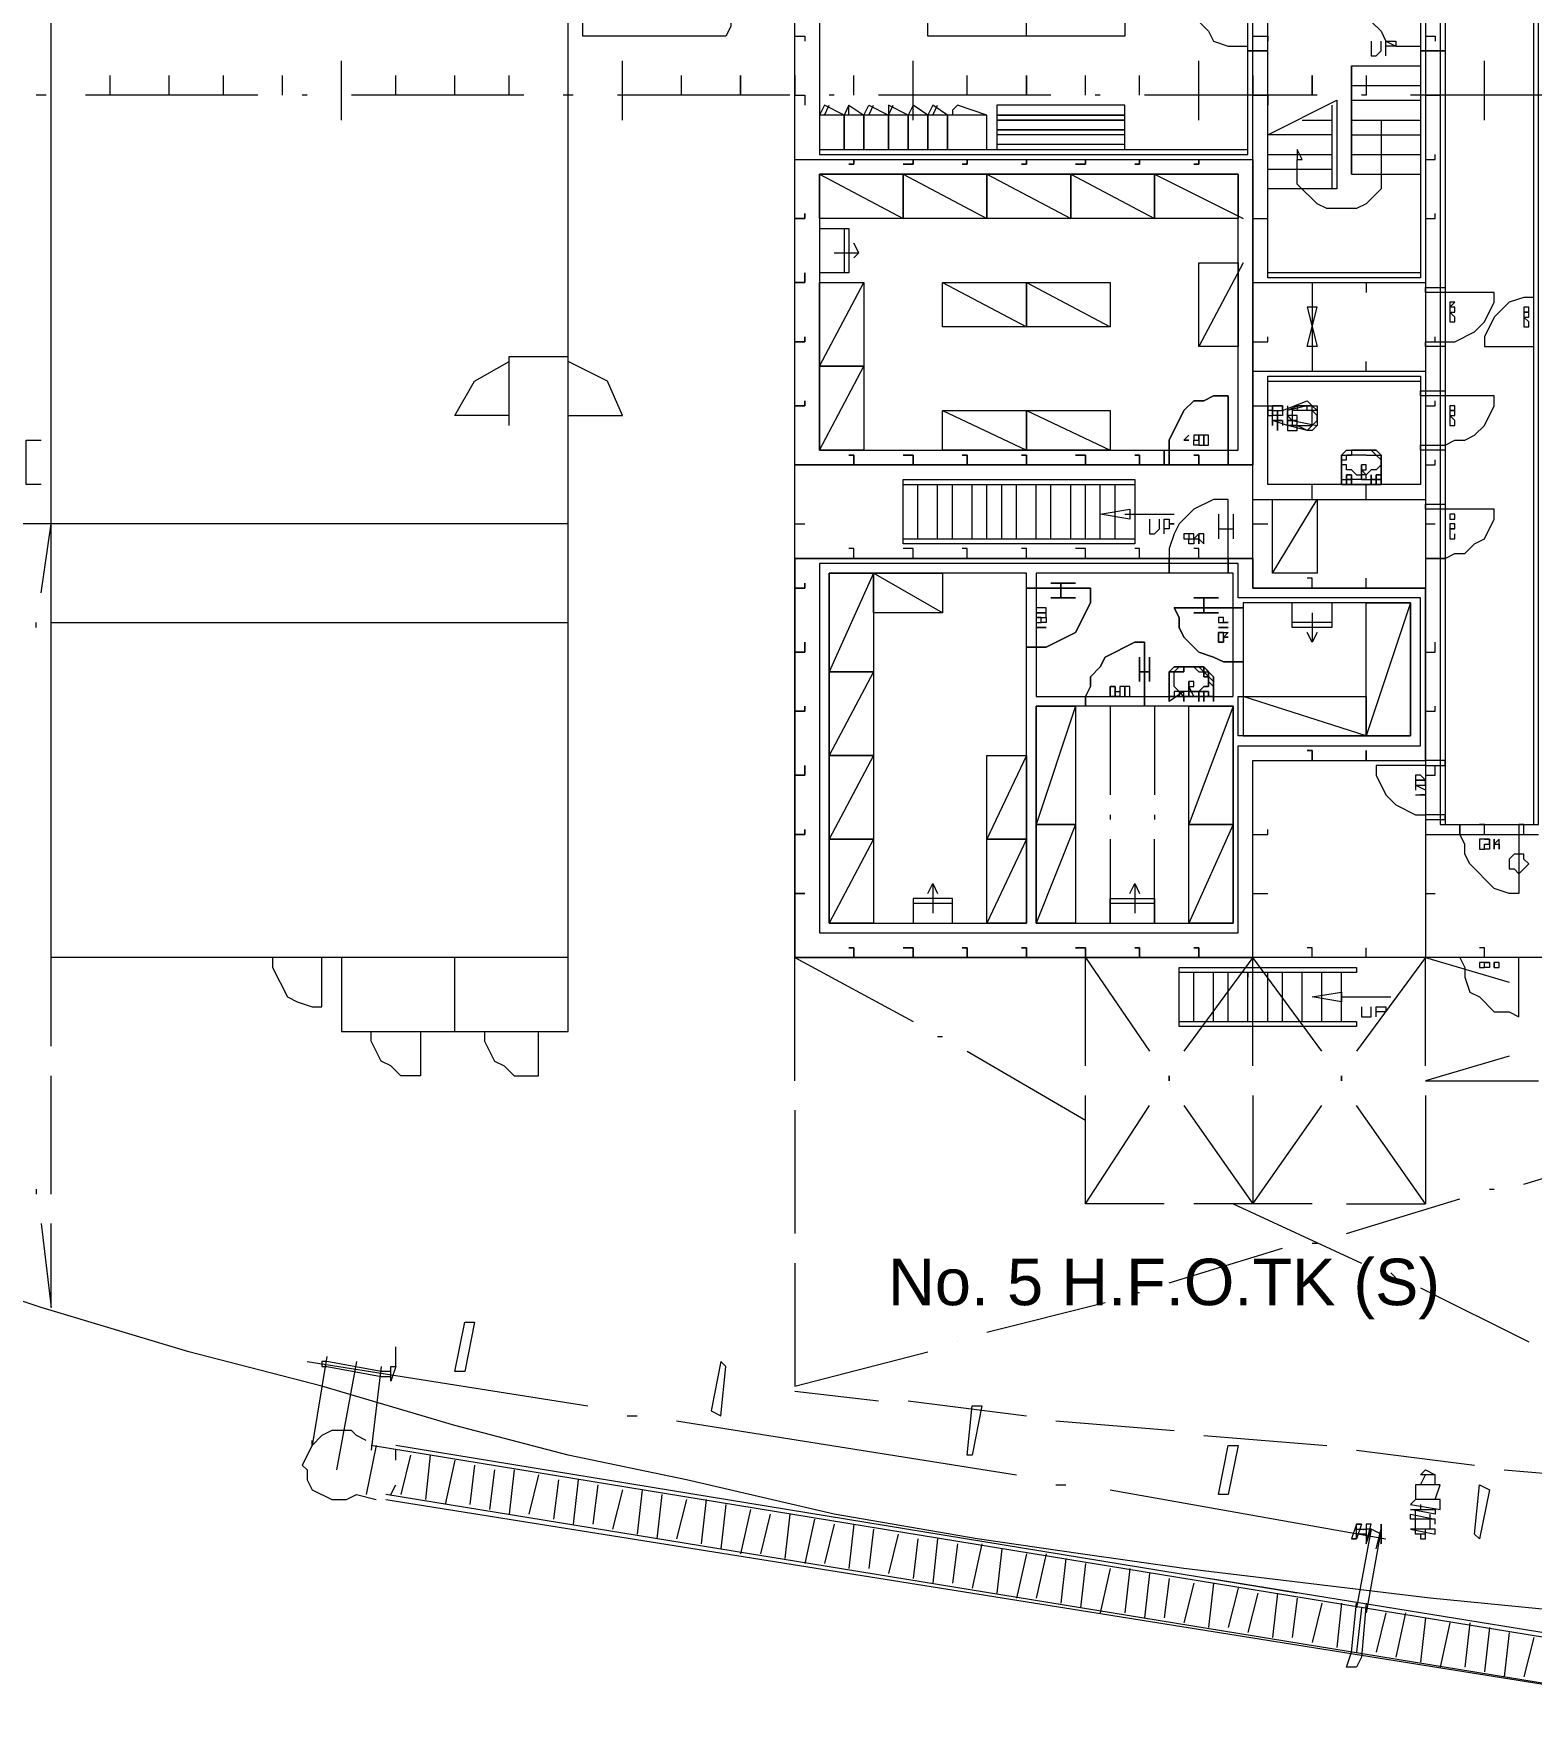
# Model space of a CAD drawing. Header units: millimetres. Extents: x -1005 to 294628, y -1154 to 182592.
# Drawn here: x 17282 to 38220, y 132451 to 156041 of the extents above; entities that cross this region are included whole.
import ezdxf

# ---------------------------------------------------------------- set-up
doc = ezdxf.new("R2010")
doc.units = ezdxf.units.MM
doc.layers.add('PDF_Geomertry', color=7, linetype='Continuous')
doc.styles.get("Standard").update_dxf_attribs({"font": 'arial.ttf'})

msp = doc.modelspace()

# ---------------------------------------------------------------- linework, layer by layer
at = {"layer": 'PDF_Geomertry', "lineweight": 5}
for points in [[(27923, 148706), (27923, 143127), (34328, 143127), (34328, 145882), (36739, 145882), (36739, 148292), (34328, 148292), (34328, 167233), (33984, 168748)], [(24755, 143127), (17523, 143127), (17523, 167233), (17523, 168404)], [(21586, 143127), (21586, 142094), (24755, 142094), (24755, 167233), (17523, 167233)], [(36739, 167233), (34328, 167233), (34328, 162067), (36739, 162067), (36739, 167233), (36739, 143127), (35775, 141818)], [(31160, 156006), (31160, 157522)], [(34259, 156626), (33433, 156626), (33433, 156488), (33571, 156213), (33708, 156075), (33777, 155937), (33984, 155869), (34259, 155869)], [(36670, 156626), (35844, 156626), (35844, 156488), (35981, 156213), (36119, 156075), (36188, 155937), (36326, 155869), (36670, 155869)], [(27923, 156006), (28061, 156006), (28061, 155937)], [(34328, 156006), (34535, 156006), (34535, 155937)], [(35981, 155937), (35981, 155731), (36050, 155731), (36119, 155800), (36119, 155937)], [(36188, 155731), (36188, 155937), (36326, 155937), (36326, 155869), (36188, 155869)], [(36739, 156006), (36877, 156006), (36877, 155937)], [(17523, 154835), (17523, 155662)], [(21586, 154835), (21586, 155662)], [(25512, 154835), (25512, 155662)], [(29576, 154835), (29576, 155662)], [(33571, 154835), (33571, 155662)], [(35706, 155593), (36670, 155593)], [(37565, 154835), (37565, 155662)], [(18349, 155180), (18349, 155455)], [(19176, 155180), (19176, 155455)], [(19933, 155180), (19933, 155455)], [(20760, 155180), (20760, 155455)], [(22344, 155180), (22344, 155455)], [(23170, 155180), (23170, 155455)], [(23928, 155180), (23928, 155455)], [(24755, 155180), (24755, 155455)], [(26339, 155180), (26339, 155455)], [(27923, 155455), (27923, 155180), (28061, 155180), (28061, 155042)], [(28749, 155180), (28749, 155455)], [(30333, 155180), (30333, 155455)], [(31987, 155180), (31987, 155455)], [(32744, 155180), (32744, 155455)], [(34328, 155455), (34328, 155180), (34535, 155180), (34535, 155042)], [(35706, 155318), (36670, 155318)], [(35912, 155455), (35912, 155180), (35844, 155180)], [(36739, 155455), (36739, 155180), (36946, 155180), (36946, 155042)], [(17454, 155180), (17316, 155180)], [(20415, 155180), (18005, 155180)], [(21104, 155180), (21035, 155180)], [(24135, 155180), (21724, 155180)], [(24823, 155180), (24686, 155180)], [(27854, 155180), (25443, 155180)], [(28680, 155042), (28612, 154904), (28336, 155042), (28267, 154904)], [(28336, 154904), (28405, 155042)], [(28474, 155180), (28405, 155180)], [(28680, 154904), (28680, 155042), (28887, 154904), (28956, 155042), (29232, 154904)], [(28956, 154904), (29025, 155042)], [(31504, 155180), (29094, 155180)], [(30058, 154904), (29851, 155042), (29782, 154904), (29576, 155042), (29507, 154904), (29232, 155042), (29232, 154904), (29300, 155042)], [(29576, 154904), (29576, 155042)], [(29851, 154904), (29920, 155042)], [(30609, 154904), (30196, 155042), (30127, 154973), (30127, 154904)], [(32193, 155180), (32124, 155180)], [(35224, 155180), (32813, 155180)], [(35430, 154629), (34535, 154629), (35499, 155111), (35499, 153871), (34535, 153871)], [(35430, 155042), (35430, 153871)], [(35706, 155111), (36670, 155111)], [(38874, 155180), (36532, 155180)], [(30609, 154422), (30609, 154904), (30058, 154904), (30058, 154422), (30058, 154904), (29782, 154904), (29782, 154422), (29782, 154904), (29507, 154904), (29507, 154422), (29507, 154904), (29232, 154904), (29232, 154422), (29232, 154904), (28887, 154904), (28887, 154422), (28887, 154904), (28612, 154904), (28612, 154422), (28612, 154904), (28267, 154904), (28267, 154422)], [(36119, 154835), (36119, 154078), (36119, 153871), (35912, 153665), (35775, 153596), (35637, 153596), (35499, 153596), (35361, 153596), (35224, 153665), (34948, 153940), (34948, 154078), (34948, 154284)], [(35017, 154835), (35430, 154835)], [(35706, 154835), (36670, 154835)], [(32538, 154629), (30747, 154629)], [(35706, 154629), (36670, 154629)], [(27923, 154284), (34328, 154284)], [(32538, 154491), (30747, 154491)], [(34535, 154353), (35430, 154353)], [(35706, 154353), (36670, 154353)], [(36739, 154284), (36877, 154284), (36877, 154353)], [(28267, 154078), (29438, 153458)], [(29438, 154078), (30609, 153458)], [(30609, 154078), (31780, 153458)], [(31780, 154078), (32951, 153458)], [(32951, 154078), (34191, 153458)], [(34535, 154147), (35430, 154147)], [(35706, 154078), (36670, 154078)], [(34328, 153458), (34535, 153458), (34535, 153527)], [(36739, 153458), (36877, 153458), (36877, 153527)], [(28267, 153320), (28680, 153320), (28680, 152700), (28267, 152700)], [(28474, 152976), (28818, 152976), (28749, 153114)], [(28612, 153320), (28612, 152700)], [(28818, 152976), (28749, 152907)], [(34191, 152838), (33571, 151667)], [(28267, 151392), (28887, 152563)], [(29989, 152563), (31160, 151943)], [(31160, 152563), (32331, 151943)], [(34328, 152563), (36739, 152563)], [(35155, 152563), (35155, 151323)], [(35912, 152563), (35912, 152425)], [(37014, 151736), (37152, 151736), (37428, 151874), (37565, 152012), (37703, 152287), (37703, 152425), (37014, 152425)], [(38254, 152356), (38116, 152356), (37910, 152287), (37703, 152080), (37565, 151805), (37565, 151667), (38254, 151667)], [(34328, 151736), (34535, 151736), (34535, 151805)], [(36739, 151736), (36877, 151736), (36877, 151805)], [(23928, 150703), (23170, 150703), (23446, 151185), (23928, 151461)], [(23928, 150565), (23928, 151529), (24755, 151529)], [(24755, 150703), (25512, 150703), (25306, 151185), (24755, 151461)], [(35912, 151323), (35912, 151461)], [(28267, 150221), (28887, 151392)], [(34328, 151323), (36739, 151323)], [(37014, 150290), (37152, 150359), (37290, 150359), (37428, 150427), (37565, 150565), (37703, 150841), (37703, 150978), (37014, 150978)], [(29989, 150772), (31160, 150221)], [(31160, 150772), (32331, 150221)], [(34328, 150841), (34535, 150841), (34535, 150910)], [(34535, 150841), (34535, 150841), (34535, 150703), (34604, 150703)], [(34604, 150772), (34604, 150772), (34535, 150772), (34535, 150841), (34535, 150772), (34535, 150772), (34535, 150841), (34741, 150841), (34741, 150772)], [(34535, 150841), (34604, 150841), (34604, 150772), (34604, 150841), (34604, 150841)], [(34810, 150565), (35086, 150565), (35155, 150565), (35224, 150634), (35224, 150703), (35155, 150772), (35155, 150841), (35086, 150841), (35155, 150841), (35224, 150772), (35224, 150634), (35086, 150496), (34810, 150565), (34604, 150634), (34604, 150703), (34604, 150772), (34673, 150772), (34741, 150772), (34741, 150841), (34673, 150841)], [(34673, 150841), (34673, 150841), (34604, 150841)], [(34604, 150841), (34604, 150772), (34673, 150772), (34673, 150772)], [(34604, 150772), (34673, 150772), (34741, 150772), (34741, 150703), (34673, 150703), (34604, 150703), (34604, 150703)], [(34741, 150772), (35086, 150910), (35155, 150841), (35224, 150841), (35224, 150565), (35155, 150496), (35086, 150496), (34948, 150565), (34810, 150565), (34810, 150772), (34948, 150841), (35086, 150841), (34810, 150772)], [(34810, 150841), (34810, 150772), (34810, 150565), (34810, 150565)], [(35224, 150772), (34879, 150772), (34879, 150703), (34810, 150703), (34810, 150634), (34879, 150634), (35224, 150565)], [(36739, 150841), (36877, 150841), (36877, 150910)], [(34741, 150634), (34673, 150634), (34604, 150634), (34673, 150634), (34741, 150634), (34741, 150565)], [(34604, 150565), (34604, 150634), (34604, 150634)], [(17385, 149739), (17178, 149739), (17178, 150359), (17385, 150359)], [(35568, 149808), (35568, 149876), (35568, 149945), (35568, 150014), (35568, 150083), (35568, 150152), (35637, 150221), (35706, 150221), (35706, 150152), (35637, 150152), (35637, 150152)], [(35568, 150152), (35568, 150152), (35637, 150221)], [(35637, 149945), (35637, 150014), (35568, 150014), (35568, 150083), (35637, 150083), (35637, 150152), (35706, 150152), (35706, 150152)], [(35568, 150152), (35568, 150152), (35637, 150152)], [(35568, 150014), (35568, 150083), (35568, 150014), (35568, 149945), (35568, 149945)], [(35568, 150083), (35568, 150083)], [(35637, 150221), (35706, 150221), (35775, 150221)], [(35912, 150152), (35844, 150152), (35775, 150152), (35706, 150152), (35706, 150152)], [(35775, 150221), (35844, 150221), (35775, 150221), (35912, 150221), (35912, 150221)], [(35912, 150221), (35981, 150221), (36050, 150221), (35981, 150221), (35912, 150221), (35981, 150221), (36050, 150221), (36119, 150152), (36050, 150221), (36119, 150152), (36050, 150221), (35981, 150221), (35912, 150221), (35981, 150221)], [(35912, 150152), (35912, 150152), (35981, 150152), (36050, 150152), (36119, 150083), (36119, 150014), (36050, 149945), (35981, 149945), (35912, 149876)], [(35981, 150221), (36050, 150152), (36119, 150152), (36119, 150083), (36119, 150014), (36119, 150083), (36119, 150152), (36119, 150083), (36119, 150014), (36119, 150083), (36119, 150152), (36119, 150083), (36119, 150083)], [(36119, 150014), (36119, 150083)], [(36739, 150014), (36877, 150014), (36877, 150083)], [(27923, 150014), (34328, 150014)], [(35568, 149808), (35568, 149808), (35637, 149808), (35637, 149739), (35637, 149808)], [(35775, 149876), (35706, 149945), (35637, 149945), (35637, 149945)], [(35844, 149808), (35844, 149808), (35637, 149808)], [(35706, 149808), (35706, 149808), (35637, 149808)], [(35637, 149739), (35706, 149739), (35706, 149808), (35706, 149808)], [(35706, 149945), (35706, 149945)], [(35775, 149876), (35844, 149876), (35844, 149876)], [(35912, 149808), (35912, 149808), (35912, 149876), (35844, 149945), (35844, 149945), (35844, 149876), (35844, 149876)], [(35844, 149945), (35844, 149945)], [(35844, 149808), (35844, 149808), (35844, 149876)], [(35912, 149876), (35844, 149876), (35844, 149808), (35844, 149876), (35844, 149808), (35912, 149808), (35844, 149808), (35844, 149876), (35844, 149876)], [(35844, 149808), (36050, 149808), (36050, 149808)], [(36050, 149876), (36050, 149876), (36119, 149876), (36050, 149876), (36050, 149808), (36050, 149739), (36050, 149808), (36050, 149739), (35981, 149739), (35981, 149808), (36050, 149808), (36119, 149808), (36119, 149876), (36119, 149808), (36050, 149808), (36050, 149739)], [(36050, 149808), (35981, 149808), (35981, 149876), (35981, 149876)], [(35981, 149876), (35981, 149876), (35981, 149808), (35981, 149739)], [(35981, 149876), (35981, 149876), (35981, 149808), (36050, 149808)], [(35981, 149876), (35981, 149876), (35981, 149808), (35981, 149739)], [(35981, 149876), (35981, 149876)], [(35981, 149808), (35981, 149808), (35981, 149739)], [(35981, 149808), (35981, 149808)], [(36050, 149876), (36050, 149876), (36050, 149808), (36050, 149808)], [(36050, 149876), (36050, 149876)], [(36119, 149808), (36050, 149808), (36050, 149808)], [(36119, 149808), (36119, 149808), (36119, 149876), (36119, 149945)], [(29438, 149739), (32675, 149739)], [(29645, 148981), (29645, 149739)], [(29920, 148981), (29920, 149739)], [(30127, 148981), (30127, 149739)], [(30402, 148981), (30402, 149739)], [(30609, 148981), (30609, 149739)], [(30816, 148981), (30816, 149739)], [(31022, 148981), (31022, 149739)], [(31298, 148981), (31298, 149739)], [(31504, 148981), (31504, 149739)], [(31780, 148981), (31780, 149739)], [(31987, 148981), (31987, 149739)], [(32193, 148981), (32193, 149739)], [(32400, 148981), (32400, 149739)], [(35155, 149532), (35155, 149739), (35086, 149739)], [(35912, 149532), (35912, 149739)], [(32538, 149325), (33226, 149325)], [(33984, 148706), (33984, 148499), (33984, 148706), (33984, 149532), (33777, 149532), (33502, 149394), (33295, 149188), (33226, 149050), (33157, 148843), (33157, 148706), (33157, 148499), (33157, 148706)], [(33846, 149325), (33846, 148981)], [(34053, 149325), (34053, 148981)], [(34328, 149532), (36739, 149532)], [(34604, 148499), (35224, 149532)], [(37014, 148706), (37152, 148774), (37290, 148774), (37428, 148912), (37565, 148981), (37703, 149257), (37703, 149394), (37014, 149394)], [(24755, 149188), (17523, 149188), (16421, 149188)], [(17385, 148223), (17523, 149188)], [(27923, 149188), (28061, 149188)], [(32882, 149257), (32882, 149050), (32951, 149050), (33020, 149119), (33020, 149257)], [(33088, 149050), (33088, 149257), (33157, 149257), (33157, 149188), (33226, 149188), (33157, 149188), (33157, 149119), (33088, 149119)], [(33846, 149119), (33984, 149119), (34053, 149119)], [(34328, 149188), (34535, 149188)], [(36739, 149188), (36877, 149188)], [(37152, 149119), (37083, 149119), (37083, 149050), (37083, 148981), (37152, 148981), (37152, 149050)], [(29438, 148981), (32675, 148981)], [(33433, 149050), (33364, 149050), (33364, 148981), (33433, 148981)], [(28749, 148706), (28749, 148843), (28680, 148843)], [(29576, 148706), (29576, 148843), (29438, 148843)], [(30333, 148706), (30333, 148843), (30265, 148843)], [(31160, 148706), (31160, 148843), (31091, 148843)], [(31987, 148706), (31987, 148843), (31849, 148843)], [(32744, 148706), (32744, 148843), (32675, 148843)], [(33571, 148706), (33571, 148843), (33502, 148843)], [(34328, 148706), (34328, 148292), (36739, 148292)], [(29989, 147948), (29025, 148499), (28405, 147121)], [(35155, 148292), (35155, 148430), (35086, 148430)], [(35912, 148292), (35912, 148430)], [(36532, 148086), (35912, 146226), (34191, 146777)], [(35430, 148086), (35430, 147741), (34879, 147741), (34879, 148086)], [(35155, 147948), (35155, 147535), (35086, 147672)], [(17316, 147741), (17316, 147810)], [(17523, 147810), (24755, 147810)], [(35430, 147810), (34879, 147810)], [(35224, 147672), (35155, 147535)], [(36739, 147397), (36877, 147397), (36877, 147535)], [(29025, 147121), (28405, 145951)], [(33502, 146777), (33502, 146777), (33433, 146915), (33433, 146846), (33364, 146846), (33295, 146846), (33226, 146915), (33226, 147121), (33295, 147190), (33295, 147190), (33226, 147190), (33157, 147121), (33226, 147190), (33295, 147190), (33364, 147190), (33295, 147190), (33364, 147190), (33364, 147121), (33295, 147121), (33226, 147121)], [(33157, 147121), (33157, 147121), (33157, 147121), (33157, 147053), (33157, 146984), (33157, 146915), (33157, 147121), (33226, 147121)], [(33157, 147053), (33157, 147121), (33157, 147121)], [(33226, 147121), (33226, 147121), (33157, 147121), (33157, 147121), (33157, 146915), (33157, 146984), (33157, 147053), (33157, 146984), (33157, 146984)], [(33157, 147053), (33157, 146984), (33157, 146984)], [(33226, 147121), (33226, 147121), (33295, 147190), (33364, 147190), (33433, 147190)], [(33502, 146846), (33571, 146846), (33640, 146915), (33708, 146915), (33708, 147053), (33640, 147053), (33640, 147121), (33640, 147190), (33571, 147190), (33502, 147190), (33433, 147190), (33502, 147190), (33433, 147190), (33364, 147190), (33502, 147190), (33571, 147121), (33640, 147121), (33708, 147121), (33708, 147053), (33708, 146984), (33708, 146984)], [(33364, 147190), (33364, 147190)], [(33708, 147121), (33708, 147121), (33640, 147190), (33571, 147190), (33502, 147190), (33433, 147190)], [(33708, 147121), (33708, 147121), (33640, 147190), (33571, 147190), (33502, 147190), (33433, 147190)], [(33571, 147190), (33571, 147190), (33502, 147190), (33433, 147190)], [(33708, 146984), (33708, 146984), (33708, 147053), (33708, 147121)], [(33777, 146915), (33777, 146984), (33777, 147053), (33708, 147121), (33708, 147121)], [(33777, 146915), (33777, 146984), (33777, 147053), (33708, 147121), (33708, 147121), (33708, 147121)], [(33777, 146915), (33777, 146984), (33777, 147053), (33708, 147121), (33708, 147121), (33708, 147121)], [(33777, 146915), (33777, 146777), (33777, 146915), (33777, 146777), (33777, 146915), (33777, 147053), (33708, 147121), (33708, 147121)], [(33640, 146708), (33640, 146777), (33571, 146777), (33571, 146777), (33640, 146777), (33640, 146846), (33640, 146777), (33640, 146708), (33640, 146777), (33708, 146777), (33640, 146777), (33640, 146846), (33640, 146777), (33708, 146777), (33708, 146846), (33708, 146777), (33640, 146777), (33433, 146777), (33226, 146777), (33157, 146777), (33157, 146915), (33157, 146777), (33157, 146708), (33157, 146777), (33157, 146777)], [(33157, 146777), (33157, 146777), (33157, 146846)], [(33157, 146846), (33157, 146777), (33157, 146777)], [(33226, 146915), (33226, 146915)], [(33226, 146777), (33364, 146777), (33295, 146777), (33295, 146777)], [(33295, 146777), (33295, 146777), (33226, 146777), (33433, 146777)], [(33295, 146777), (33226, 146777)], [(33364, 146777), (33364, 146777), (33295, 146777), (33295, 146777)], [(33364, 146777), (33364, 146777)], [(33433, 146777), (33433, 146915), (33502, 146777), (33502, 146777)], [(33433, 146915), (33433, 146915), (33433, 146846)], [(33433, 146777), (33433, 146777), (33433, 146846)], [(33433, 146777), (33433, 146777), (33433, 146846), (33502, 146846)], [(33502, 146777), (33433, 146777), (33433, 146777)], [(33640, 146777), (33571, 146777), (33571, 146777), (33640, 146777), (33433, 146777), (33433, 146777)], [(33502, 146777), (33502, 146777)], [(33640, 146777), (33640, 146777), (33640, 146846), (33571, 146846), (33571, 146777), (33571, 146846), (33640, 146846), (33640, 146846), (33640, 146777), (33571, 146777), (33571, 146777)], [(33571, 146846), (33571, 146777), (33571, 146777)], [(33640, 146777), (33640, 146777), (33640, 146846), (33640, 146777), (33640, 146846), (33708, 146846), (33640, 146846), (33640, 146846), (33640, 146777), (33640, 146777), (33571, 146777), (33640, 146777), (33571, 146777), (33571, 146708), (33571, 146777), (33571, 146777)], [(33640, 146915), (33640, 146915)], [(33640, 146846), (33640, 146777), (33640, 146777)], [(33640, 146846), (33640, 146846), (33640, 146777)], [(33640, 146846), (33640, 146846)], [(33640, 146777), (33640, 146777), (33640, 146708)], [(33640, 146777), (33640, 146777), (33708, 146777)], [(33640, 146777), (33708, 146777), (33708, 146777)], [(33708, 146777), (33708, 146777), (33777, 146777)], [(33708, 146777), (33777, 146777), (33777, 146708)], [(31849, 146639), (31298, 144986)], [(32331, 146639), (32331, 145400)], [(32951, 146639), (32951, 145400)], [(34053, 146639), (33433, 144986)], [(36739, 146570), (36877, 146570), (36877, 146639)], [(29025, 145951), (28405, 144780)], [(31160, 145951), (30609, 144780)], [(35293, 141818), (34328, 143127), (34328, 145882), (34328, 145882)], [(34328, 145882), (36739, 145882)], [(36739, 145813), (36050, 145813), (36050, 145675), (36188, 145400), (36326, 145262), (36601, 145124), (36739, 145124)], [(36739, 145675), (36877, 145675), (36877, 145813)], [(36739, 145468), (36601, 145537), (36601, 145468)], [(36601, 145400), (36739, 145400), (36670, 145400)], [(32331, 145124), (32331, 145055)], [(32951, 145124), (32951, 145055)], [(31849, 144986), (31298, 143609)], [(34053, 144986), (33433, 143609)], [(34328, 144849), (34535, 144849), (34535, 144917)], [(36739, 144849), (38323, 144849)], [(38048, 144986), (38048, 144022), (37910, 144022), (37703, 144091), (37359, 144435), (37290, 144573), (37290, 144711), (37221, 144849)], [(37565, 144849), (37565, 144986), (37497, 144986)], [(29025, 144780), (28405, 143609)], [(31160, 144780), (30609, 143609)], [(32331, 144780), (32331, 143609), (32331, 143953), (32951, 143953), (32951, 143609), (32951, 144780)], [(37565, 144780), (37497, 144780), (37497, 144642), (37565, 144642), (37565, 144711)], [(29782, 144022), (29851, 144160), (29920, 144022)], [(29851, 144160), (29851, 143747)], [(32606, 144022), (32675, 144160), (32744, 144022)], [(32675, 144160), (32675, 143747)], [(30127, 143609), (30127, 143953), (29576, 143953), (29576, 143609)], [(34328, 144022), (34535, 144022)], [(36739, 144022), (36877, 144022)], [(30127, 143884), (29576, 143884)], [(32951, 143884), (32331, 143884)], [(35155, 143127), (35155, 143264), (35086, 143264)], [(35912, 143127), (35912, 143264)], [(37565, 143127), (37565, 143264), (37497, 143264)], [(17523, 141887), (17523, 143127)], [(20622, 143127), (20622, 142989), (20829, 142576), (20966, 142507), (21173, 142438), (21311, 142438), (21311, 143127)], [(23170, 142094), (23170, 143127)], [(27923, 141405), (27923, 143127), (29576, 142231)], [(31987, 141611), (31987, 143127), (32882, 141818)], [(33295, 142231), (35775, 142231), (35775, 142162), (33295, 142162), (33295, 142989), (35775, 142989), (35775, 142920), (33295, 142920)], [(34328, 141611), (34328, 143127), (33364, 141818)], [(36739, 141611), (36739, 143127), (37910, 142782)], [(37221, 143127), (37290, 142989), (37290, 142851), (37359, 142645), (37497, 142576), (37703, 142369), (37910, 142369), (38048, 142300), (38048, 143127)], [(37565, 143058), (37497, 143058), (37497, 142989), (37565, 142989)], [(33502, 142231), (33502, 142920)], [(33777, 142231), (33777, 142920)], [(33984, 142231), (33984, 142920)], [(34259, 142231), (34259, 142920), (34259, 142851)], [(34535, 142231), (34535, 142920)], [(34741, 142231), (34741, 142920)], [(35017, 142231), (35017, 142920)], [(35293, 142231), (35293, 142920)], [(35568, 142231), (35568, 142920)], [(35568, 142576), (36257, 142576)], [(35844, 142438), (35844, 142300), (35981, 142300), (35981, 142438)], [(36050, 142300), (36050, 142438), (36188, 142438), (36188, 142369), (36050, 142369)], [(22688, 142094), (22688, 141474), (22413, 141474), (22275, 141611), (22137, 141680), (22000, 141956), (22000, 142094)], [(23584, 142094), (23584, 141956), (23722, 141680), (23859, 141611), (23997, 141474), (24341, 141474), (24341, 142094)], [(29920, 142025), (29989, 142025)], [(30333, 141818), (31987, 140854)], [(37910, 141749), (36739, 141405), (38323, 141405)], [(17523, 139821), (17523, 141474)], [(31987, 139683), (31987, 141198)], [(34328, 141198), (34328, 139683)], [(36739, 141198), (36739, 139683)], [(27923, 140992), (27923, 139270)], [(33088, 139683), (31987, 139683), (32882, 141060)], [(33364, 141060), (34328, 139683), (35293, 141060)], [(35637, 139683), (36739, 139683), (35775, 141060)], [(38116, 139958), (39701, 140441)], [(17316, 139890), (17316, 139821)], [(37634, 139890), (37703, 139890)], [(35155, 139683), (33502, 139683)], [(34053, 139683), (35844, 138856)], [(35637, 139270), (37221, 139752)], [(17385, 139407), (17523, 138237), (17523, 139407)], [(33157, 138581), (34741, 139063)], [(35155, 139132), (35224, 139132)], [(54233, 133002), (50721, 133140), (47277, 133278), (45279, 133415), (40320, 133829), (36808, 134173), (33364, 134586), (31918, 134793), (30471, 134999), (28474, 135344), (26408, 135826), (24755, 136170), (23170, 136584), (21311, 137135), (19451, 137617), (17385, 138237), (15319, 138925)], [(27923, 138856), (27923, 137135), (29782, 137617)], [(36257, 138719), (36326, 138650)], [(36670, 138512), (38185, 137754)], [(30609, 137892), (32262, 138305)], [(32675, 138443), (32744, 138443)], [(21380, 137548), (21173, 136308), (21173, 136377)], [(22344, 137410), (22344, 137686)], [(30196, 137754), (30196, 137754)], [(21104, 137479), (25030, 136859)], [(22275, 137341), (22137, 137341), (21380, 137479), (21311, 137479), (21311, 137410), (21380, 137410), (22137, 137272), (22275, 137272)], [(21793, 137479), (21517, 135964)], [(22137, 137410), (22000, 136239)], [(27923, 137066), (29094, 136928)], [(29507, 136928), (31160, 136721)], [(25581, 136721), (25719, 136721)], [(26270, 136652), (31022, 135895)], [(31573, 136652), (33226, 136515)], [(21931, 136377), (21793, 136446), (21724, 136515), (21449, 136515), (21311, 136446), (21173, 136308), (21035, 136033), (21104, 135964), (21104, 135826), (21173, 135688), (21449, 135550), (21655, 135550), (21793, 135619), (22069, 135550)], [(33640, 136446), (35361, 136308)], [(22069, 136308), (21931, 135619)], [(41629, 132520), (41767, 133071), (22000, 136308)], [(34948, 134242), (22344, 136308)], [(22344, 136101), (22344, 136239)], [(22551, 136170), (22413, 135619)], [(22826, 136170), (22757, 135550)], [(35775, 136239), (37428, 136033)], [(23170, 136101), (23033, 135482)], [(23446, 136033), (23377, 135482)], [(23722, 135964), (23653, 135413)], [(23997, 135964), (23928, 135344)], [(24341, 135895), (24204, 135344)], [(36670, 135757), (36739, 135895)], [(36877, 135757), (36877, 135895), (36877, 135895)], [(37841, 135964), (39494, 135826)], [(22275, 135619), (22344, 135757)], [(24617, 135826), (24548, 135275)], [(24892, 135826), (24823, 135206)], [(25168, 135757), (25099, 135206)], [(25512, 135688), (25375, 135137)], [(25788, 135688), (25719, 135068)], [(31573, 135757), (31711, 135757)], [(32331, 135688), (36188, 134999)], [(36877, 135550), (36946, 135757), (36601, 135757), (36601, 135550)], [(22206, 135550), (41629, 132451), (22206, 135619)], [(26063, 135619), (25994, 134999)], [(26408, 135550), (26270, 134999)], [(26683, 135550), (26614, 134931)], [(26959, 135482), (26890, 134862)], [(27303, 135413), (27165, 134793)], [(36739, 135068), (36601, 135068), (36601, 135137), (36601, 135413)], [(36670, 135482), (36670, 135413)], [(36808, 135413), (36808, 135413)], [(27578, 135344), (27441, 134793)], [(27854, 135344), (27785, 134724)], [(28198, 135275), (28061, 134655)], [(28474, 135206), (28336, 134655)], [(28749, 135206), (28680, 134586)], [(35844, 135206), (35775, 135206), (35844, 135206), (35775, 134999), (35775, 135206), (35706, 134999), (35775, 134999), (35706, 134999)], [(36119, 135206), (36119, 135206)], [(36877, 135206), (36877, 135275), (36532, 135275), (36532, 135344), (36877, 135275)], [(36808, 135137), (36808, 135344)], [(29025, 135137), (28956, 134586)], [(29369, 135068), (29232, 134517)], [(29645, 134999), (29576, 134448)], [(29920, 134999), (29851, 134380)], [(35912, 134931), (35912, 134931), (35981, 135137), (35775, 134035)], [(35775, 135137), (35912, 135137), (35912, 134999)], [(35912, 135068), (35775, 135068)], [(36050, 134862), (36050, 134862), (36119, 135137), (35912, 133966)], [(35981, 135137), (35912, 135137), (35912, 135068), (35912, 134999), (35912, 134999)], [(36119, 135068), (35981, 135137), (35981, 135137)], [(36119, 135068), (36119, 135068), (36119, 135068), (36119, 135137), (36119, 134999), (36119, 134999)], [(36119, 135137), (36119, 135137)], [(36119, 134999), (36119, 134999)], [(36670, 135068), (36670, 134999), (36739, 134999), (36739, 135068), (36739, 135137)], [(30196, 134931), (30127, 134380)], [(30540, 134931), (30402, 134311)], [(30816, 134862), (30747, 134242)], [(31160, 134793), (31022, 134173)], [(31435, 134793), (31298, 134173)], [(31711, 134724), (31642, 134104)], [(35912, 134931), (35912, 134931)], [(36119, 134931), (36119, 134931)], [(31987, 134655), (31918, 134035)], [(32331, 134586), (32193, 133966)], [(32606, 134586), (32538, 133966)], [(32882, 134517), (32813, 133897)], [(33157, 134448), (33088, 133897)], [(33502, 134380), (33364, 133829)], [(41767, 133140), (33708, 134448)], [(33777, 134380), (33708, 133760)], [(34122, 134311), (33984, 133760)], [(34397, 134242), (34259, 133691)], [(34673, 134242), (34604, 133622)], [(34948, 134173), (34879, 133622)], [(35293, 134104), (35155, 133553)], [(35568, 134104), (35499, 133484)], [(35912, 134104), (35844, 133346), (35775, 133209), (35637, 133209), (35706, 133415), (35775, 134104)], [(35844, 134035), (35775, 133415)], [(36188, 133966), (36050, 133415)], [(36463, 133966), (36326, 133346)], [(36739, 133897), (36670, 133278)], [(37083, 133829), (36946, 133209)], [(37359, 133829), (37290, 133209)], [(37634, 133760), (37565, 133140)], [(37910, 133691), (37841, 133071)], [(38254, 133622), (38116, 133071)]]:
    msp.add_lwpolyline(points, dxfattribs=at)
for points in [[(43144, 167233), (43144, 143127), (27923, 143127), (27923, 167233)], [(38323, 165373), (36946, 165373), (36946, 144986), (38323, 144986), (38323, 160001), (38667, 160001), (38667, 160690), (38323, 160690)], [(38254, 165304), (37014, 165304), (37014, 144986), (38254, 144986), (38254, 160001), (38667, 160001), (38667, 160621), (38254, 160621)], [(34259, 158486), (28267, 158486), (28267, 154353), (34259, 154353), (34259, 158486)], [(34259, 158417), (28267, 158417), (28267, 154422), (34259, 154422), (34259, 158417)], [(27028, 157522), (27028, 156144), (26959, 156006), (26890, 156006), (25099, 156006), (24961, 156006), (24961, 156144), (24961, 157522), (24961, 157590), (25099, 157659), (26890, 157659), (26959, 157590)], [(29782, 157522), (32538, 157522), (32538, 156006), (29782, 156006), (29782, 157522)], [(34535, 156833), (36670, 156833), (36670, 152631), (34535, 152631), (34535, 156833)], [(34535, 156764), (36670, 156764), (36670, 152700), (34535, 152700), (34535, 156764)], [(34259, 155800), (34535, 155800), (34259, 155800)], [(36670, 155800), (37014, 155800), (36670, 155800)], [(35706, 154078), (35706, 155593)], [(27165, 155455), (27165, 155180)], [(31160, 155455), (31160, 155180)], [(35155, 155455), (35155, 155180)], [(32538, 154422), (32538, 155042), (30747, 155042), (30747, 154422), (32538, 154422)], [(32538, 154904), (30747, 154904), (32538, 154904)], [(32538, 154835), (30747, 154835), (32538, 154835)], [(32538, 154698), (30747, 154698), (32538, 154698)], [(34328, 154284), (34328, 150014), (27923, 150014), (27923, 154284)], [(28680, 154216), (28749, 154216), (28749, 154284), (28749, 154216)], [(29438, 154216), (29576, 154216), (29576, 154284), (29576, 154216)], [(30265, 154216), (30333, 154216), (30333, 154284), (30333, 154216)], [(31091, 154216), (31160, 154216), (31160, 154284), (31160, 154216)], [(31849, 154216), (31987, 154216), (31987, 154284), (31987, 154216)], [(32675, 154216), (32744, 154216), (32744, 154284), (32744, 154216)], [(33502, 154216), (33571, 154216), (33571, 154284), (33571, 154216)], [(34948, 154284), (35017, 154284), (34948, 154422), (34948, 154284)], [(28267, 154078), (29438, 154078), (29438, 153458), (28267, 153458), (28267, 154078)], [(34122, 154078), (28267, 154078), (28267, 150221), (34122, 150221), (34122, 154078)], [(29438, 154078), (30609, 154078), (30609, 153458), (29438, 153458), (29438, 154078)], [(30609, 154078), (31780, 154078), (31780, 153458), (30609, 153458), (30609, 154078)], [(31780, 154078), (32951, 154078), (32951, 153458), (31780, 153458), (31780, 154078)], [(32951, 154078), (34122, 154078), (34122, 153458), (32951, 153458), (32951, 154078)], [(28061, 153527), (28061, 153458), (27923, 153458), (28061, 153458)], [(28061, 152700), (28061, 152563), (27923, 152563), (28061, 152563)], [(34122, 152838), (34122, 151667), (33571, 151667), (33571, 152838), (34122, 152838)], [(28267, 151392), (28267, 152563), (28887, 152563), (28887, 151392), (28267, 151392)], [(29989, 152563), (31160, 152563), (31160, 151943), (29989, 151943), (29989, 152563)], [(31160, 152563), (32331, 152563), (32331, 151943), (31160, 151943), (31160, 152563)], [(36739, 152494), (37014, 152494), (37014, 152425), (36739, 152425), (36739, 152494)], [(35086, 152218), (35224, 151667), (35086, 151667), (35224, 152218)], [(37083, 152287), (37083, 152218), (37152, 152287), (37083, 152287)], [(37083, 152218), (37083, 152149), (37152, 152149), (37152, 152218), (37083, 152218)], [(38116, 152218), (38116, 152149), (38185, 152149), (38185, 152218), (38116, 152218)], [(37083, 152080), (37083, 152012), (37152, 152012), (37152, 152080), (37083, 152149)], [(38116, 152080), (38185, 152080), (38185, 152149), (38116, 152149), (38116, 152080)], [(38116, 152012), (38116, 151943), (38185, 151943), (38185, 152012), (38116, 152080)], [(28061, 151805), (28061, 151736), (27923, 151736), (28061, 151736)], [(36739, 151736), (37014, 151736), (37014, 151667), (36739, 151667), (36739, 151736)], [(28267, 150221), (28267, 151392), (28887, 151392), (28887, 150221), (28267, 150221)], [(34535, 151254), (36670, 151254), (36670, 149739), (34535, 149739), (34535, 151254)], [(33984, 150978), (33777, 150978), (33640, 150910), (33502, 150910), (33364, 150772), (33157, 150359), (33157, 150221), (33157, 150014), (33157, 150221), (33157, 150359), (33364, 150772), (33502, 150910), (33640, 150910), (33777, 150978), (33984, 150978), (33984, 150221), (33984, 150014), (33984, 150221), (33984, 150014), (33984, 150221)], [(34535, 151185), (36670, 151185), (36670, 149739), (34535, 149739), (34535, 151185)], [(36670, 151047), (37014, 151047), (37014, 150978), (36670, 150978), (36670, 151047)], [(28061, 150910), (28061, 150841), (27923, 150841), (28061, 150841)], [(29989, 150772), (31160, 150772), (31160, 150221), (29989, 150221), (29989, 150772)], [(31160, 150772), (32331, 150772), (32331, 150221), (31160, 150221), (31160, 150772)], [(34535, 150772), (34535, 150841), (34535, 150772)], [(34604, 150841), (34604, 150841)], [(34604, 150703), (34604, 150772)], [(34604, 150772), (34604, 150772)], [(34673, 150703), (34673, 150772)], [(34741, 150772), (34741, 150841), (34741, 150772)], [(35155, 150703), (35155, 150772), (35086, 150772), (35086, 150841), (34948, 150841), (34948, 150772), (34879, 150772), (34879, 150565), (35155, 150565), (35155, 150634), (35155, 150634), (35155, 150703)], [(37083, 150841), (37083, 150772), (37152, 150772), (37152, 150841), (37083, 150841)], [(37083, 150703), (37152, 150703), (37152, 150772), (37083, 150772), (37083, 150703)], [(34604, 150565), (34604, 150634)], [(34673, 150703), (34673, 150703)], [(34673, 150703), (34673, 150634)], [(34673, 150703), (34673, 150703)], [(34673, 150634), (34673, 150565)], [(34673, 150565), (34673, 150496), (34673, 150565)], [(34810, 150703), (34810, 150565), (34948, 150565), (34948, 150703), (34810, 150703)], [(34810, 150703), (34810, 150565), (34948, 150565), (34948, 150703), (34810, 150703)], [(34810, 150703), (34810, 150565), (34948, 150565), (34948, 150703), (34810, 150703)], [(34810, 150703), (34810, 150565), (34948, 150565), (34948, 150703), (34810, 150703)], [(34810, 150703), (34810, 150565), (34948, 150565), (34948, 150703), (34810, 150703)], [(34810, 150703), (34810, 150565), (34948, 150565), (34948, 150703), (34810, 150703)], [(34948, 150703), (34810, 150703), (34879, 150634), (34948, 150634), (34948, 150703)], [(34810, 150634), (34810, 150496), (34948, 150496), (34948, 150634), (34810, 150634)], [(34810, 150634), (34810, 150496), (34948, 150496), (34948, 150634), (34810, 150634)], [(34810, 150634), (34810, 150496), (34948, 150496), (34948, 150634), (34810, 150634)], [(34810, 150634), (34810, 150496), (34948, 150496), (34948, 150634), (34810, 150634)], [(34810, 150634), (34810, 150496), (34948, 150496), (34948, 150634), (34810, 150634)], [(34810, 150634), (34810, 150496), (34948, 150496), (34948, 150634), (34810, 150634)], [(37083, 150634), (37083, 150565), (37152, 150565), (37152, 150634), (37083, 150703)], [(33433, 150359), (33364, 150359), (33433, 150427), (33364, 150359)], [(33502, 150427), (33502, 150359), (33571, 150359), (33571, 150290), (33502, 150290), (33502, 150359), (33571, 150359), (33571, 150427), (33502, 150427)], [(33502, 150427), (33502, 150359), (33571, 150359), (33571, 150290), (33502, 150290), (33502, 150359), (33571, 150359), (33571, 150427), (33502, 150427)], [(33571, 150427), (33571, 150290), (33640, 150290), (33640, 150427), (33571, 150427)], [(33571, 150427), (33571, 150290), (33640, 150290), (33640, 150427), (33571, 150427)], [(33708, 150427), (33640, 150427), (33640, 150290), (33708, 150290), (33708, 150427)], [(33708, 150427), (33640, 150427), (33640, 150290), (33708, 150290), (33708, 150427)], [(36670, 150290), (37014, 150290), (37014, 150221), (36670, 150221), (36670, 150290)], [(28680, 150152), (28749, 150152), (28749, 150014), (28749, 150152)], [(29438, 150152), (29576, 150152), (29576, 150014), (29576, 150152)], [(30265, 150152), (30333, 150152), (30333, 150014), (30333, 150152)], [(31091, 150152), (31160, 150152), (31160, 150014), (31160, 150152)], [(31849, 150152), (31987, 150152), (31987, 150014), (31987, 150152)], [(32675, 150152), (32744, 150152), (32744, 150014), (32744, 150152)], [(33088, 150014), (33088, 150221)], [(33502, 150152), (33571, 150152), (33571, 150014), (33571, 150152)], [(35568, 150152), (35568, 150083), (35568, 150152)], [(35568, 150152), (35568, 150152)], [(35775, 150221), (35706, 150221)], [(35706, 150221), (35706, 150221)], [(35844, 150221), (35912, 150221), (35844, 150221), (35912, 150221)], [(36119, 150152), (36119, 150152)], [(32675, 149808), (32675, 148912), (29438, 148912), (29438, 149808)], [(35568, 150014), (35568, 149945)], [(35568, 149945), (35568, 149808)], [(35568, 149739), (35568, 149808)], [(35637, 149808), (35637, 149876), (35637, 149808)], [(35637, 149876), (35706, 149876)], [(35706, 149808), (35637, 149808), (35706, 149808), (35706, 149739)], [(35706, 149876), (35706, 149808)], [(35706, 149876), (35706, 149876)], [(35844, 150014), (35844, 149945), (35912, 149945), (35912, 150014), (35844, 150014)], [(35844, 150014), (35844, 149945), (35844, 150014)], [(35844, 149945), (35844, 149945)], [(35844, 149945), (35844, 149945)], [(35844, 149945), (35844, 149945)], [(35844, 149945), (35844, 149945)], [(35844, 149808), (35844, 149876), (35844, 149945), (35844, 149945), (35844, 149876)], [(35844, 149876), (35844, 149876)], [(35844, 149876), (35844, 149876)], [(35844, 149876), (35844, 149876)], [(35844, 149876), (35844, 149876)], [(35844, 149808), (35844, 149808), (35844, 149876)], [(35844, 149808), (35844, 149808)], [(35981, 149876), (35981, 149876)], [(35981, 149876), (35981, 149876)], [(35981, 149876), (35981, 149808), (35981, 149876)], [(35981, 149808), (35981, 149876), (35981, 149808)], [(35981, 149876), (35981, 149876)], [(35981, 149876), (35981, 149876)], [(36050, 149808), (35981, 149808), (36050, 149808)], [(35981, 149808), (35981, 149808)], [(35981, 149808), (35981, 149808)], [(36050, 149945), (36050, 149945)], [(36050, 149876), (36050, 149876)], [(36050, 149876), (36050, 149876)], [(36050, 149876), (36050, 149808), (36050, 149876)], [(36050, 149808), (36050, 149876), (36050, 149808)], [(36050, 149876), (36050, 149876)], [(36119, 150014), (36119, 149945)], [(36119, 149945), (36119, 150014)], [(36119, 149945), (36119, 150014)], [(36119, 149945), (36119, 149808), (36119, 149945), (36119, 149808)], [(36119, 149808), (36119, 149739)], [(36119, 149808), (36119, 149739)], [(35568, 149739), (35844, 149739), (35568, 149739)], [(36119, 149739), (35844, 149739), (36119, 149739), (35844, 149739)], [(32606, 149257), (32193, 149325), (32606, 149394), (32606, 149257)], [(34604, 148499), (34604, 149532), (35224, 149532), (35224, 148499), (34604, 148499)], [(36739, 149463), (37014, 149463), (37014, 149394), (36739, 149394), (36739, 149463)], [(37083, 149257), (37152, 149257), (37152, 149325), (37083, 149325), (37083, 149257)], [(37083, 149188), (37083, 149119), (37152, 149119), (37152, 149188), (37083, 149188)], [(33433, 149050), (33433, 148981), (33502, 148981), (33502, 148912), (33433, 148912), (33433, 148981), (33502, 148981), (33502, 149050), (33433, 149050)], [(33571, 149050), (33502, 148981), (33571, 148981), (33571, 148912), (33571, 149050)], [(33640, 149050), (33571, 149050), (33571, 148981), (33640, 148912), (33640, 149050)], [(34328, 148706), (27923, 148706)], [(34122, 148637), (28267, 148637), (28267, 143471), (34122, 143471), (34122, 146088), (36670, 146088), (36670, 148155), (34122, 148155), (34122, 148637)], [(36739, 148706), (37014, 148706), (36739, 148706)], [(31160, 143609), (31160, 148499), (28405, 148499), (28405, 143609)], [(28405, 147121), (28405, 148499), (29025, 148499), (29025, 147121), (28405, 147121)], [(29025, 148499), (29989, 148499), (29989, 147948), (29025, 147948), (29025, 148499)], [(34053, 146777), (34053, 148499), (31298, 148499), (31298, 146777), (34053, 146777)], [(28061, 148361), (28061, 148292), (27923, 148292), (28061, 148292)], [(31160, 148292), (31298, 148292), (32055, 148292), (32055, 148086), (31849, 147672), (31435, 147466), (31298, 147466), (31160, 147466), (31298, 147466), (31435, 147466), (31849, 147672), (32055, 148086), (32055, 148292), (31298, 148292)], [(31504, 148361), (31849, 148361)], [(31504, 148155), (31849, 148155)], [(31642, 148155), (31642, 148292), (31642, 148361), (31642, 148292)], [(33502, 148155), (33846, 148155)], [(33640, 148155), (33640, 148017), (33640, 147948), (33640, 148017)], [(31298, 148017), (31298, 147948), (31435, 147948), (31435, 148017), (31298, 148017)], [(31298, 148017), (31298, 147948), (31435, 147948), (31435, 148017), (31298, 148017)], [(31298, 147948), (31298, 147879), (31435, 147879), (31435, 147948), (31298, 147948)], [(31298, 147948), (31298, 147879), (31435, 147879), (31435, 147948), (31298, 147948)], [(34053, 148017), (33226, 148017), (33295, 147879), (33295, 147741), (33364, 147604), (33571, 147397), (33777, 147328), (33915, 147259), (34053, 147259), (34191, 147259), (34053, 147259), (33915, 147259), (33777, 147328), (33571, 147397), (33364, 147604), (33295, 147741), (33295, 147879), (33226, 148017), (34053, 148017), (34191, 148017)], [(33502, 147948), (33846, 147948)], [(34191, 148086), (34191, 146226), (36532, 146226), (36532, 148086)], [(35912, 146226), (35912, 148086), (36532, 148086), (36532, 146226), (35912, 146226)], [(31298, 147810), (31367, 147810), (31367, 147879), (31435, 147879), (31435, 147810), (31367, 147810), (31367, 147879), (31298, 147879), (31298, 147810)], [(31298, 147810), (31367, 147810), (31367, 147879), (31435, 147879), (31435, 147810), (31367, 147810), (31367, 147879), (31298, 147879), (31298, 147810)], [(31435, 147741), (31298, 147741), (31367, 147741), (31298, 147741)], [(33846, 147810), (33984, 147810), (33915, 147810), (33915, 147879), (33846, 147879), (33846, 147810)], [(33846, 147810), (33984, 147810), (33915, 147810), (33915, 147879), (33846, 147879), (33846, 147810)], [(33846, 147741), (33984, 147741), (33846, 147741)], [(33846, 147741), (33984, 147741), (33846, 147741)], [(33846, 147672), (33846, 147604), (33846, 147672), (33984, 147672), (33915, 147604), (33915, 147672), (33846, 147672)], [(33846, 147672), (33846, 147604), (33846, 147672), (33984, 147672), (33915, 147604), (33915, 147672), (33846, 147672)], [(28061, 147535), (28061, 147397), (27923, 147397), (28061, 147397)], [(32813, 146639), (32813, 146777), (32813, 147535), (32675, 147535), (32262, 147328), (32193, 147190), (32055, 147053), (32055, 146915), (31987, 146777), (31987, 146639), (31987, 146777), (32055, 146915), (32055, 147053), (32193, 147190), (32262, 147328), (32675, 147535), (32813, 147535), (32813, 146777)], [(33915, 147604), (33984, 147604), (33915, 147604), (33915, 147535), (33846, 147535), (33846, 147604), (33846, 147535), (33915, 147535), (33915, 147604), (33984, 147604)], [(32744, 146984), (32744, 147328)], [(32882, 146984), (32882, 147328)], [(28405, 145951), (28405, 147121), (29025, 147121), (29025, 145951), (28405, 145951)], [(32882, 147121), (32813, 147121), (32744, 147121), (32813, 147121)], [(33708, 147121), (33708, 147121), (33640, 147190), (33571, 147190), (33502, 147190), (33433, 147190), (33364, 147190), (33295, 147190), (33226, 147190), (33157, 147121), (33226, 147190), (33640, 147190), (33777, 147053), (33777, 146915), (33777, 146984), (33777, 147053)], [(33157, 147121), (33157, 147121), (33157, 147053)], [(33157, 146984), (33157, 146846), (33157, 146915)], [(33157, 146984), (33157, 146846), (33157, 146915)], [(33640, 146915), (33571, 146846), (33295, 146846), (33226, 146915), (33226, 147121), (33364, 147121), (33364, 147190), (33502, 147190), (33571, 147121), (33640, 147121), (33640, 147053), (33708, 147053), (33708, 146915)], [(33364, 147190), (33433, 147190)], [(33640, 147190), (33571, 147190), (33571, 147190), (33502, 147190), (33433, 147190), (33502, 147190), (33571, 147190)], [(33777, 146708), (33777, 146777), (33777, 146846), (33777, 146915), (33708, 146984), (33777, 146915), (33777, 146846), (33777, 146777), (33433, 146777), (33777, 146777), (33777, 146915), (33777, 146777), (33777, 146708), (33777, 146777), (33433, 146777), (33777, 146777), (33777, 146915), (33777, 146777)], [(33502, 146984), (33433, 146984), (33433, 146915), (33502, 146915), (33502, 146984)], [(33433, 146984), (33433, 146915), (33433, 146984)], [(33502, 146984), (33433, 146984), (33433, 146915), (33502, 146915), (33502, 146984)], [(33433, 146984), (33433, 146915), (33433, 146984)], [(33640, 147190), (33571, 147190), (33502, 147190), (33571, 147190)], [(33571, 147190), (33571, 147190), (33640, 147190), (33640, 147121), (33708, 147121), (33708, 147121), (33777, 147053), (33777, 146984), (33777, 146915), (33777, 146984)], [(33640, 147190), (33708, 147121), (33640, 147190), (33708, 147121)], [(33777, 146846), (33777, 146984)], [(32400, 146846), (32400, 146777), (32331, 146777), (32331, 146915), (32400, 146915), (32331, 146915), (32331, 146777), (32400, 146777)], [(32400, 146915), (32400, 146846), (32469, 146846), (32469, 146777), (32400, 146777), (32400, 146915)], [(32400, 146915), (32400, 146846), (32469, 146846), (32469, 146777), (32400, 146777), (32400, 146915)], [(32469, 146915), (32469, 146777), (32538, 146777), (32538, 146915), (32469, 146915)], [(32469, 146915), (32469, 146777), (32538, 146777), (32538, 146915), (32469, 146915)], [(32606, 146915), (32538, 146915), (32538, 146777), (32606, 146777), (32606, 146915)], [(32606, 146915), (32538, 146915), (32538, 146777), (32606, 146777), (32606, 146915)], [(33157, 146777), (33157, 146915), (33157, 146777)], [(33157, 146708), (33157, 146777), (33226, 146777), (33295, 146777), (33226, 146777), (33364, 146777), (33364, 146708), (33364, 146777), (33364, 146846)], [(33157, 146777), (33433, 146777), (33157, 146777)], [(33157, 146777), (33433, 146777), (33157, 146777)], [(33226, 146777), (33364, 146777), (33364, 146846), (33226, 146846), (33226, 146777)], [(33226, 146777), (33364, 146777), (33295, 146846), (33295, 146777), (33226, 146777)], [(33226, 146777), (33295, 146777), (33226, 146777)], [(33226, 146777), (33295, 146777), (33364, 146777)], [(33226, 146777), (33226, 146777)], [(33364, 146708), (33364, 146777)], [(33364, 146777), (33364, 146777)], [(33433, 146915), (33433, 146846)], [(33433, 146915), (33433, 146846)], [(33433, 146915), (33433, 146915)], [(33433, 146846), (33433, 146915), (33433, 146846), (33433, 146915), (33433, 146846), (33433, 146777), (33433, 146846), (33433, 146777)], [(33433, 146777), (33433, 146846)], [(33433, 146777), (33433, 146846), (33433, 146777)], [(33433, 146777), (33433, 146846), (33433, 146777)], [(33433, 146777), (33433, 146846)], [(33433, 146777), (33433, 146846)], [(33433, 146777), (33433, 146777), (33502, 146777)], [(33433, 146777), (33433, 146777)], [(33433, 146777), (33433, 146777)], [(33433, 146777), (33433, 146777)], [(33433, 146777), (33433, 146777)], [(33433, 146777), (33433, 146777)], [(33433, 146777), (33433, 146777)], [(33433, 146777), (33433, 146777)], [(33777, 146777), (33433, 146777), (33777, 146777), (33433, 146777), (33777, 146777)], [(33502, 146777), (33502, 146777)], [(33571, 146777), (33571, 146846)], [(33571, 146846), (33571, 146777), (33571, 146846)], [(33571, 146777), (33571, 146846), (33571, 146777)], [(33571, 146777), (33571, 146846)], [(33571, 146777), (33571, 146777), (33571, 146846)], [(33571, 146777), (33571, 146777), (33571, 146846)], [(33571, 146777), (33571, 146846)], [(33571, 146777), (33571, 146846)], [(33571, 146777), (33571, 146846)], [(33571, 146777), (33571, 146846)], [(33571, 146777), (33571, 146846)], [(33571, 146777), (33571, 146846)], [(33571, 146846), (33640, 146846), (33640, 146777), (33640, 146846)], [(33571, 146777), (33571, 146777), (33571, 146846)], [(33640, 146777), (33571, 146777), (33640, 146777)], [(33571, 146777), (33571, 146777)], [(33571, 146777), (33571, 146777)], [(33571, 146777), (33571, 146777)], [(33571, 146777), (33571, 146777)], [(33571, 146777), (33571, 146777)], [(33640, 146777), (33571, 146777), (33640, 146777)], [(33640, 146846), (33640, 146777), (33640, 146846)], [(33640, 146777), (33640, 146846), (33640, 146777)], [(33640, 146777), (33640, 146846)], [(33640, 146777), (33640, 146777), (33640, 146846)], [(33640, 146777), (33640, 146846)], [(33640, 146777), (33640, 146846)], [(33640, 146846), (33708, 146846)], [(33640, 146777), (33640, 146846)], [(33640, 146777), (33640, 146846)], [(33640, 146777), (33640, 146846)], [(33640, 146777), (33640, 146846)], [(33640, 146777), (33640, 146846)], [(33640, 146777), (33640, 146777)], [(33640, 146777), (33640, 146777)], [(33640, 146777), (33640, 146777)], [(33640, 146777), (33640, 146777)], [(33708, 146777), (33708, 146846)], [(33777, 146708), (33777, 146777)], [(34122, 146777), (35912, 146777), (35912, 146226), (34122, 146226), (34122, 146777)], [(28061, 146639), (28061, 146570), (27923, 146570), (28061, 146570)], [(31298, 143609), (34053, 143609), (34053, 146639), (31298, 146639), (31298, 143609)], [(31298, 144986), (31298, 146639), (31849, 146639), (31849, 144986), (31298, 144986)], [(33433, 144986), (33433, 146639), (34053, 146639), (34053, 144986), (33433, 144986)], [(28061, 145813), (28061, 145675), (27923, 145675), (28061, 145675)], [(28405, 144780), (28405, 145951), (29025, 145951), (29025, 144780), (28405, 144780)], [(30609, 144780), (30609, 145951), (31160, 145951), (31160, 144780), (30609, 144780)], [(35086, 146019), (35155, 146019), (35155, 145882), (35155, 146019)], [(35912, 146019), (35912, 145882)], [(37014, 145882), (36739, 145882), (36739, 145813), (37014, 145813), (37014, 145882)], [(36601, 145606), (36739, 145606), (36670, 145675), (36601, 145675), (36601, 145606)], [(36601, 145537), (36739, 145537), (36739, 145606), (36601, 145606), (36601, 145537)], [(37014, 145124), (36739, 145124), (36739, 145055), (37014, 145055), (37014, 145124)], [(28061, 144917), (28061, 144849), (27923, 144849), (28061, 144849)], [(31298, 143609), (31298, 144986), (31849, 144986), (31849, 143609), (31298, 143609)], [(33433, 143609), (33433, 144986), (34053, 144986), (34053, 143609), (33433, 143609)], [(37221, 144849), (37221, 144986), (37221, 144849)], [(38048, 144849), (38116, 144849), (38116, 144986), (38048, 144986), (38048, 144849)], [(28405, 143609), (28405, 144780), (29025, 144780), (29025, 143609), (28405, 143609)], [(30609, 143609), (30609, 144780), (31160, 144780), (31160, 143609), (30609, 143609)], [(37634, 144780), (37565, 144780), (37634, 144780), (37634, 144642), (37565, 144642), (37565, 144711), (37634, 144711), (37634, 144780)], [(37703, 144780), (37703, 144642), (37703, 144780)], [(37772, 144780), (37703, 144711), (37772, 144711), (37772, 144642), (37772, 144780)], [(38185, 144435), (38116, 144504), (38116, 144573), (37979, 144573), (37910, 144504), (37910, 144366), (37979, 144366), (38048, 144298), (38185, 144435)], [(28061, 144022), (27923, 144022)], [(28680, 143264), (28749, 143264), (28749, 143127), (28749, 143264)], [(29438, 143264), (29576, 143264), (29576, 143127), (29576, 143264)], [(30265, 143264), (30333, 143264), (30333, 143127), (30333, 143264)], [(31091, 143264), (31160, 143264), (31160, 143127), (31160, 143264)], [(31849, 143264), (31987, 143264), (31987, 143127), (31987, 143264)], [(32675, 143264), (32744, 143264), (32744, 143127), (32744, 143264)], [(33502, 143264), (33571, 143264), (33571, 143127), (33571, 143264)], [(37634, 143058), (37565, 143058), (37634, 143058), (37634, 142989), (37565, 142989), (37565, 143058), (37634, 143058)], [(37703, 143058), (37703, 142989), (37703, 143058)], [(37772, 143058), (37703, 143058), (37703, 142989), (37772, 142989), (37772, 143058)], [(35568, 142507), (35155, 142576), (35568, 142645), (35568, 142507)], [(33157, 141405), (33157, 141474)], [(35568, 141474), (35568, 141405)], [(23308, 138030), (23446, 138030), (23308, 137341), (23170, 137341)], [(22275, 137203), (22275, 137410), (22344, 137410), (22275, 137203)], [(26959, 137410), (26890, 137479), (26752, 136790), (26890, 136721)], [(30540, 136859), (30402, 136170), (30333, 136170), (30402, 136859)], [(34122, 136308), (33984, 135619), (33846, 135619), (33984, 136308)], [(36877, 135895), (36670, 135895), (36739, 135964)], [(37634, 135688), (37497, 134999), (37428, 135068), (37497, 135757)], [(36946, 135550), (36601, 135550), (36532, 135482), (36946, 135413)], [(36532, 135413), (36877, 135413), (36877, 135344), (36532, 135413)], [(35912, 135206), (35912, 134931), (35981, 135206)], [(36119, 134931), (36119, 135206)], [(36119, 135068), (36119, 134999)], [(36877, 135068), (36877, 135137), (36532, 135137)]]:
    msp.add_lwpolyline(points, close=True, dxfattribs=at)

# ---------------------------------------------------------------- texts
msp.add_text('No. 5 H.F.O.TK (S)', height=650).set_placement((29225, 138267))

doc.saveas('drawing.dxf')
